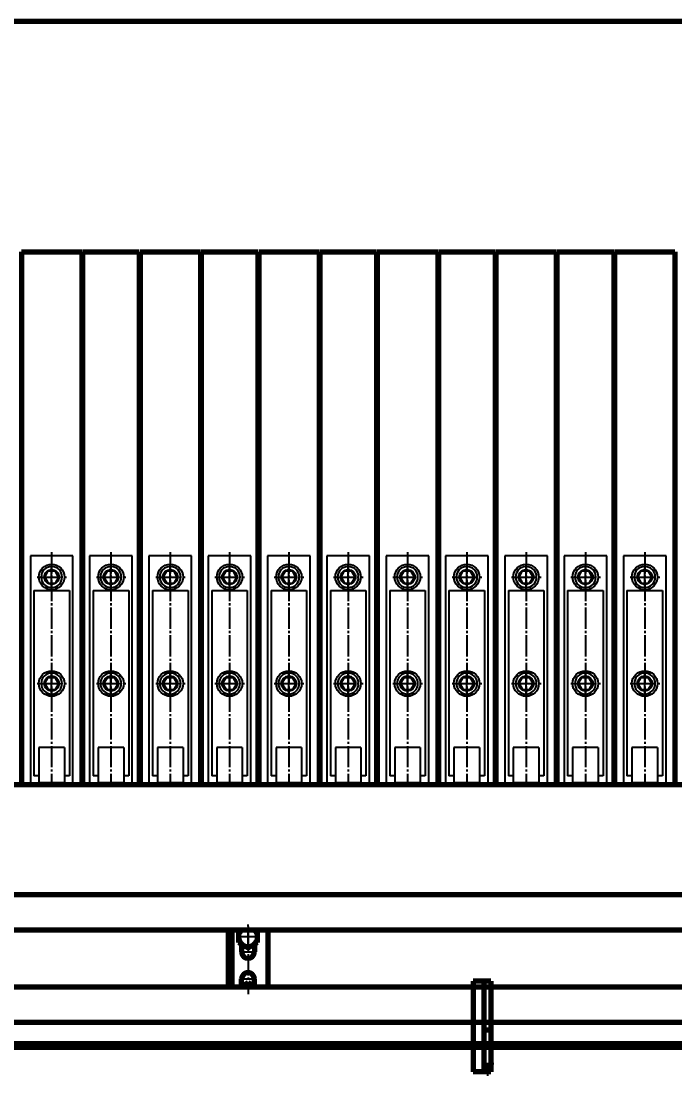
# Model space of a CAD drawing. Header units: millimetres. Extents: x -14850 to 14850, y -10500 to 10500.
# Drawn here: x -3209 to -2288, y 2566 to 4052 of the extents above; entities that cross this region are included whole.
import ezdxf

# ---------------------------------------------------------------- set-up
doc = ezdxf.new("R2010")
doc.units = ezdxf.units.MM
doc.linetypes.add('EB_DASH', pattern=[6, 3, -3])
doc.linetypes.add('EB_DASHDOT', pattern=[39, 30, -3, 3, -3])
for name, color, linetype, lineweight in [('CAXA0', 7, 'Continuous', 70), ('CAXA1', 1, 'EB_DASHDOT', 25), ('CAXA2', 6, 'EB_DASH', 25), ('CAXA4', 3, 'Continuous', 25)]:
    doc.layers.add(name, color=color, linetype=linetype, lineweight=lineweight)
doc.styles.add('标准', font='', dxfattribs={"width": 0.667})
doc.styles.get('标准').set_extended_font_data('NSimSun')
doc.dimstyles.new('标准', dxfattribs={"dimscale": 50, "dimtxt": 3.5, "dimasz": 3, "dimexe": 2, "dimexo": 0, "dimtad": 1, "dimdec": 1, "dimzin": 12, "dimdsep": 46, "dimtxsty": '标准', "dimcen": 0, "dimdle": 4, "dimaunit": 1, "dimazin": 2, "dimtfac": 1, "dimtdec": 3, "dimtmove": 0, "dimatfit": 3, "dimfxl": 0, "dimtolj": 1, "dimtzin": 0, "dimarcsym": 0})

# ---------------------------------------------------------------- blocks, each defined once
blk = doc.blocks.new('CAXBLOCK42', base_point=(-2560, 2639))
at = {"layer": 'CAXA0', "linetype": 'Continuous', "lineweight": 70}
for p, q in [((-2547.4, 2699.6), (-2572.4, 2699.6)), ((-2572.4, 2699.6), (-2572.4, 2571.6)), ((-2557.4, 2699.6), (-2557.4, 2571.6)), ((-2547.4, 2699.6), (-2547.4, 2571.6)), ((-2547.4, 2630.6), (-2557.4, 2630.6)), ((-2547.4, 2571.6), (-2572.4, 2571.6))]:
    blk.add_line(p, q, dxfattribs=at)
at = {"layer": 'CAXA1', "linetype": 'EB_DASHDOT', "lineweight": 25}
for p, q in [((-2560, 2608.6), (-2545.4, 2608.6)), ((-2559.5, 2583.6), (-2543.5, 2583.6))]:
    blk.add_line(p, q, dxfattribs=at)
at = {"layer": 'CAXA1', "color": 1, "linetype": 'EB_DASHDOT', "lineweight": 25}
blk.add_line((-2552.4, 2582.5), (-2552.4, 2566), dxfattribs=at)
blk = doc.blocks.new('CAXBLOCK260', base_point=(-2373.4, 3351.7))
at = {"layer": 'CAXA0', "linetype": 'Continuous', "lineweight": 70}
for p, q in [((-2373.4, 3726.7), (-2288.4, 3726.7)), ((-2373.4, 3726.7), (-2373.4, 2976.7)), ((-2288.4, 3726.7), (-2288.4, 2976.7)), ((-2373.4, 2976.7), (-2288.4, 2976.7))]:
    blk.add_line(p, q, dxfattribs=at)
at = {"layer": 'CAXA2', "color": 6, "linetype": 'Continuous', "lineweight": 25}
for p, q in [((-2360.9, 3298.7), (-2360.9, 2976.7)), ((-2300.9, 3298.7), (-2360.9, 3298.7)), ((-2300.9, 2976.7), (-2300.9, 3298.7)), ((-2330.9, 3250.8), (-2330.9, 3286.5)), ((-2340.7, 3268.7), (-2335.8, 3277.2)), ((-2340.7, 3268.7), (-2335.8, 3260.2)), ((-2335.8, 3277.2), (-2326, 3277.2)), ((-2321.1, 3268.7), (-2326, 3277.2)), ((-2321.1, 3268.7), (-2326, 3277.2)), ((-2321.1, 3268.7), (-2326, 3260.2)), ((-2335.8, 3260.2), (-2326, 3260.2)), ((-2355.9, 3249.7), (-2355.9, 2988.7)), ((-2355.9, 3249.7), (-2305.9, 3249.7)), ((-2305.9, 3249.7), (-2305.9, 2988.7)), ((-2330.9, 3100.8), (-2330.9, 3136.5)), ((-2340.7, 3118.7), (-2335.8, 3127.2)), ((-2335.8, 3127.2), (-2326, 3127.2)), ((-2321.1, 3118.7), (-2326, 3127.2)), ((-2321.1, 3118.7), (-2326, 3127.2)), ((-2340.7, 3118.7), (-2335.8, 3110.2)), ((-2335.8, 3110.2), (-2326, 3110.2)), ((-2321.1, 3118.7), (-2326, 3110.2)), ((-2348.9, 3028.7), (-2348.9, 2978.7)), ((-2312.9, 3028.7), (-2348.9, 3028.7)), ((-2312.9, 3028.7), (-2312.9, 2978.7)), ((-2348.9, 2988.7), (-2355.9, 2988.7)), ((-2305.9, 2988.7), (-2312.9, 2988.7)), ((-2312.9, 2978.7), (-2348.9, 2978.7))]:
    blk.add_line(p, q, dxfattribs=at)
at = {"layer": 'CAXA2', "color": 6, "linetype": 'EB_DASHDOT', "lineweight": 25}
for p, q in [((-2330.9, 3303.7), (-2330.9, 2976.7)), ((-2351.4, 3268.7), (-2309.8, 3268.7)), ((-2351.4, 3118.7), (-2309.8, 3118.7))]:
    blk.add_line(p, q, dxfattribs=at)
at = {"layer": 'CAXA2', "color": 6, "linetype": 'Continuous', "lineweight": 25}
for centre, radius in [((-2330.9, 3268.7), 18), ((-2330.9, 3268.7), 10.5), ((-2330.9, 3268.7), 9.81), ((-2330.9, 3118.7), 18), ((-2330.9, 3118.7), 18), ((-2330.9, 3118.7), 10.5), ((-2330.9, 3118.7), 10.5), ((-2330.9, 3118.7), 9.81)]:
    blk.add_circle(centre, radius, dxfattribs=at)
for centre, start, end in [((-2330.9, 3268.7), 0, 180), ((-2330.9, 3268.7), 180, 0), ((-2330.9, 3118.7), 0, 180), ((-2330.9, 3118.7), 180, 0)]:
    blk.add_arc(centre, 14.8, start, end, dxfattribs=at)
blk = doc.blocks.new('CAXBLOCK261', base_point=(-2269.5, 3358.4))
at = {"layer": 'CAXA0', "linetype": 'Continuous', "lineweight": 70}
for p, q in [((-2454.4, 3726.7), (-2374.4, 3726.7)), ((-2454.4, 3726.7), (-2454.4, 2976.7)), ((-2374.4, 3726.7), (-2374.4, 2976.7)), ((-2454.4, 2976.7), (-2374.4, 2976.7))]:
    blk.add_line(p, q, dxfattribs=at)
at = {"layer": 'CAXA2', "color": 6, "linetype": 'Continuous', "lineweight": 25}
for p, q in [((-2444.4, 3298.7), (-2444.4, 2976.7)), ((-2384.4, 3298.7), (-2444.4, 3298.7)), ((-2384.4, 2976.7), (-2384.4, 3298.7)), ((-2414.4, 3250.8), (-2414.4, 3286.5)), ((-2424.2, 3268.7), (-2419.3, 3277.2)), ((-2424.2, 3268.7), (-2419.3, 3260.2)), ((-2419.3, 3277.2), (-2409.5, 3277.2)), ((-2404.6, 3268.7), (-2409.5, 3277.2)), ((-2404.6, 3268.7), (-2409.5, 3277.2)), ((-2404.6, 3268.7), (-2409.5, 3260.2)), ((-2419.3, 3260.2), (-2409.5, 3260.2)), ((-2439.4, 3249.7), (-2439.4, 2988.7)), ((-2439.4, 3249.7), (-2389.4, 3249.7)), ((-2389.4, 3249.7), (-2389.4, 2988.7)), ((-2414.4, 3100.8), (-2414.4, 3136.5)), ((-2424.2, 3118.7), (-2419.3, 3127.2)), ((-2419.3, 3127.2), (-2409.5, 3127.2)), ((-2404.6, 3118.7), (-2409.5, 3127.2)), ((-2404.6, 3118.7), (-2409.5, 3127.2)), ((-2424.2, 3118.7), (-2419.3, 3110.2)), ((-2419.3, 3110.2), (-2409.5, 3110.2)), ((-2404.6, 3118.7), (-2409.5, 3110.2)), ((-2432.4, 3028.7), (-2432.4, 2978.7)), ((-2396.4, 3028.7), (-2432.4, 3028.7)), ((-2396.4, 3028.7), (-2396.4, 2978.7)), ((-2432.4, 2988.7), (-2439.4, 2988.7)), ((-2389.4, 2988.7), (-2396.4, 2988.7)), ((-2396.4, 2978.7), (-2432.4, 2978.7))]:
    blk.add_line(p, q, dxfattribs=at)
at = {"layer": 'CAXA2', "color": 6, "linetype": 'EB_DASHDOT', "lineweight": 25}
for p, q in [((-2414.4, 3303.7), (-2414.4, 2976.7)), ((-2434.9, 3268.7), (-2393.3, 3268.7)), ((-2434.9, 3118.7), (-2393.3, 3118.7))]:
    blk.add_line(p, q, dxfattribs=at)
at = {"layer": 'CAXA2', "color": 6, "linetype": 'Continuous', "lineweight": 25}
for centre, radius in [((-2414.4, 3268.7), 18), ((-2414.4, 3268.7), 10.5), ((-2414.4, 3268.7), 9.81), ((-2414.4, 3118.7), 18), ((-2414.4, 3118.7), 18), ((-2414.4, 3118.7), 10.5), ((-2414.4, 3118.7), 10.5), ((-2414.4, 3118.7), 9.81)]:
    blk.add_circle(centre, radius, dxfattribs=at)
for centre, start, end in [((-2414.4, 3268.7), 0, 180), ((-2414.4, 3268.7), 180, 0), ((-2414.4, 3118.7), 0, 180), ((-2414.4, 3118.7), 180, 0)]:
    blk.add_arc(centre, 14.8, start, end, dxfattribs=at)
blk = doc.blocks.new('CAXBLOCK262', base_point=(-2540.4, 3351.7))
at = {"layer": 'CAXA0', "linetype": 'Continuous', "lineweight": 70}
for p, q in [((-2540.4, 3726.7), (-2455.4, 3726.7)), ((-2540.4, 3726.7), (-2540.4, 2976.7)), ((-2455.4, 3726.7), (-2455.4, 2976.7)), ((-2540.4, 2976.7), (-2455.4, 2976.7))]:
    blk.add_line(p, q, dxfattribs=at)
at = {"layer": 'CAXA2', "color": 6, "linetype": 'Continuous', "lineweight": 25}
for p, q in [((-2527.9, 3298.7), (-2527.9, 2976.7)), ((-2467.9, 3298.7), (-2527.9, 3298.7)), ((-2467.9, 2976.7), (-2467.9, 3298.7)), ((-2497.9, 3250.8), (-2497.9, 3286.5)), ((-2507.7, 3268.7), (-2502.8, 3277.2)), ((-2507.7, 3268.7), (-2502.8, 3260.2)), ((-2502.8, 3277.2), (-2493, 3277.2)), ((-2488.1, 3268.7), (-2493, 3277.2)), ((-2488.1, 3268.7), (-2493, 3277.2)), ((-2488.1, 3268.7), (-2493, 3260.2)), ((-2502.8, 3260.2), (-2493, 3260.2)), ((-2522.9, 3249.7), (-2522.9, 2988.7)), ((-2522.9, 3249.7), (-2472.9, 3249.7)), ((-2472.9, 3249.7), (-2472.9, 2988.7)), ((-2497.9, 3100.8), (-2497.9, 3136.5)), ((-2507.7, 3118.7), (-2502.8, 3127.2)), ((-2502.8, 3127.2), (-2493, 3127.2)), ((-2488.1, 3118.7), (-2493, 3127.2)), ((-2488.1, 3118.7), (-2493, 3127.2)), ((-2507.7, 3118.7), (-2502.8, 3110.2)), ((-2502.8, 3110.2), (-2493, 3110.2)), ((-2488.1, 3118.7), (-2493, 3110.2)), ((-2515.9, 3028.7), (-2515.9, 2978.7)), ((-2479.9, 3028.7), (-2515.9, 3028.7)), ((-2479.9, 3028.7), (-2479.9, 2978.7)), ((-2515.9, 2988.7), (-2522.9, 2988.7)), ((-2472.9, 2988.7), (-2479.9, 2988.7)), ((-2479.9, 2978.7), (-2515.9, 2978.7))]:
    blk.add_line(p, q, dxfattribs=at)
at = {"layer": 'CAXA2', "color": 6, "linetype": 'EB_DASHDOT', "lineweight": 25}
for p, q in [((-2497.9, 3303.7), (-2497.9, 2976.7)), ((-2518.4, 3268.7), (-2476.8, 3268.7)), ((-2518.4, 3118.7), (-2476.8, 3118.7))]:
    blk.add_line(p, q, dxfattribs=at)
at = {"layer": 'CAXA2', "color": 6, "linetype": 'Continuous', "lineweight": 25}
for centre, radius in [((-2497.9, 3268.7), 18), ((-2497.9, 3268.7), 10.5), ((-2497.9, 3268.7), 9.81), ((-2497.9, 3118.7), 18), ((-2497.9, 3118.7), 18), ((-2497.9, 3118.7), 10.5), ((-2497.9, 3118.7), 10.5), ((-2497.9, 3118.7), 9.81)]:
    blk.add_circle(centre, radius, dxfattribs=at)
for centre, start, end in [((-2497.9, 3268.7), 0, 180), ((-2497.9, 3268.7), 180, 0), ((-2497.9, 3118.7), 0, 180), ((-2497.9, 3118.7), 180, 0)]:
    blk.add_arc(centre, 14.8, start, end, dxfattribs=at)
blk = doc.blocks.new('CAXBLOCK263', base_point=(-2436.5, 3358.4))
at = {"layer": 'CAXA0', "linetype": 'Continuous', "lineweight": 70}
for p, q in [((-2621.4, 3726.7), (-2541.4, 3726.7)), ((-2621.4, 3726.7), (-2621.4, 2976.7)), ((-2541.4, 3726.7), (-2541.4, 2976.7)), ((-2621.4, 2976.7), (-2541.4, 2976.7))]:
    blk.add_line(p, q, dxfattribs=at)
at = {"layer": 'CAXA2', "color": 6, "linetype": 'Continuous', "lineweight": 25}
for p, q in [((-2611.4, 3298.7), (-2611.4, 2976.7)), ((-2551.4, 3298.7), (-2611.4, 3298.7)), ((-2551.4, 2976.7), (-2551.4, 3298.7)), ((-2581.4, 3250.8), (-2581.4, 3286.5)), ((-2591.2, 3268.7), (-2586.3, 3277.2)), ((-2591.2, 3268.7), (-2586.3, 3260.2)), ((-2586.3, 3277.2), (-2576.5, 3277.2)), ((-2571.6, 3268.7), (-2576.5, 3277.2)), ((-2571.6, 3268.7), (-2576.5, 3277.2)), ((-2571.6, 3268.7), (-2576.5, 3260.2)), ((-2586.3, 3260.2), (-2576.5, 3260.2)), ((-2606.4, 3249.7), (-2606.4, 2988.7)), ((-2606.4, 3249.7), (-2556.4, 3249.7)), ((-2556.4, 3249.7), (-2556.4, 2988.7)), ((-2581.4, 3100.8), (-2581.4, 3136.5)), ((-2591.2, 3118.7), (-2586.3, 3127.2)), ((-2586.3, 3127.2), (-2576.5, 3127.2)), ((-2571.6, 3118.7), (-2576.5, 3127.2)), ((-2571.6, 3118.7), (-2576.5, 3127.2)), ((-2591.2, 3118.7), (-2586.3, 3110.2)), ((-2586.3, 3110.2), (-2576.5, 3110.2)), ((-2571.6, 3118.7), (-2576.5, 3110.2)), ((-2599.4, 3028.7), (-2599.4, 2978.7)), ((-2563.4, 3028.7), (-2599.4, 3028.7)), ((-2563.4, 3028.7), (-2563.4, 2978.7)), ((-2599.4, 2988.7), (-2606.4, 2988.7)), ((-2556.4, 2988.7), (-2563.4, 2988.7)), ((-2563.4, 2978.7), (-2599.4, 2978.7))]:
    blk.add_line(p, q, dxfattribs=at)
at = {"layer": 'CAXA2', "color": 6, "linetype": 'EB_DASHDOT', "lineweight": 25}
for p, q in [((-2581.4, 3303.7), (-2581.4, 2976.7)), ((-2601.9, 3268.7), (-2560.3, 3268.7)), ((-2601.9, 3118.7), (-2560.3, 3118.7))]:
    blk.add_line(p, q, dxfattribs=at)
at = {"layer": 'CAXA2', "color": 6, "linetype": 'Continuous', "lineweight": 25}
for centre, radius in [((-2581.4, 3268.7), 18), ((-2581.4, 3268.7), 10.5), ((-2581.4, 3268.7), 9.81), ((-2581.4, 3118.7), 18), ((-2581.4, 3118.7), 18), ((-2581.4, 3118.7), 10.5), ((-2581.4, 3118.7), 10.5), ((-2581.4, 3118.7), 9.81)]:
    blk.add_circle(centre, radius, dxfattribs=at)
for centre, start, end in [((-2581.4, 3268.7), 0, 180), ((-2581.4, 3268.7), 180, 0), ((-2581.4, 3118.7), 0, 180), ((-2581.4, 3118.7), 180, 0)]:
    blk.add_arc(centre, 14.8, start, end, dxfattribs=at)
blk = doc.blocks.new('CAXBLOCK264', base_point=(-2707.4, 3351.7))
at = {"layer": 'CAXA0', "linetype": 'Continuous', "lineweight": 70}
for p, q in [((-2707.4, 3726.7), (-2622.4, 3726.7)), ((-2707.4, 3726.7), (-2707.4, 2976.7)), ((-2622.4, 3726.7), (-2622.4, 2976.7)), ((-2707.4, 2976.7), (-2622.4, 2976.7))]:
    blk.add_line(p, q, dxfattribs=at)
at = {"layer": 'CAXA2', "color": 6, "linetype": 'Continuous', "lineweight": 25}
for p, q in [((-2694.9, 3298.7), (-2694.9, 2976.7)), ((-2634.9, 3298.7), (-2694.9, 3298.7)), ((-2634.9, 2976.7), (-2634.9, 3298.7)), ((-2664.9, 3250.8), (-2664.9, 3286.5)), ((-2674.7, 3268.7), (-2669.8, 3277.2)), ((-2674.7, 3268.7), (-2669.8, 3260.2)), ((-2669.8, 3277.2), (-2660, 3277.2)), ((-2655.1, 3268.7), (-2660, 3277.2)), ((-2655.1, 3268.7), (-2660, 3277.2)), ((-2655.1, 3268.7), (-2660, 3260.2)), ((-2669.8, 3260.2), (-2660, 3260.2)), ((-2689.9, 3249.7), (-2689.9, 2988.7)), ((-2689.9, 3249.7), (-2639.9, 3249.7)), ((-2639.9, 3249.7), (-2639.9, 2988.7)), ((-2664.9, 3100.8), (-2664.9, 3136.5)), ((-2674.7, 3118.7), (-2669.8, 3127.2)), ((-2669.8, 3127.2), (-2660, 3127.2)), ((-2655.1, 3118.7), (-2660, 3127.2)), ((-2655.1, 3118.7), (-2660, 3127.2)), ((-2674.7, 3118.7), (-2669.8, 3110.2)), ((-2669.8, 3110.2), (-2660, 3110.2)), ((-2655.1, 3118.7), (-2660, 3110.2)), ((-2682.9, 3028.7), (-2682.9, 2978.7)), ((-2646.9, 3028.7), (-2682.9, 3028.7)), ((-2646.9, 3028.7), (-2646.9, 2978.7)), ((-2682.9, 2988.7), (-2689.9, 2988.7)), ((-2639.9, 2988.7), (-2646.9, 2988.7)), ((-2646.9, 2978.7), (-2682.9, 2978.7))]:
    blk.add_line(p, q, dxfattribs=at)
at = {"layer": 'CAXA2', "color": 6, "linetype": 'EB_DASHDOT', "lineweight": 25}
for p, q in [((-2664.9, 3303.7), (-2664.9, 2976.7)), ((-2685.4, 3268.7), (-2643.8, 3268.7)), ((-2685.4, 3118.7), (-2643.8, 3118.7))]:
    blk.add_line(p, q, dxfattribs=at)
at = {"layer": 'CAXA2', "color": 6, "linetype": 'Continuous', "lineweight": 25}
for centre, radius in [((-2664.9, 3268.7), 18), ((-2664.9, 3268.7), 10.5), ((-2664.9, 3268.7), 9.81), ((-2664.9, 3118.7), 18), ((-2664.9, 3118.7), 18), ((-2664.9, 3118.7), 10.5), ((-2664.9, 3118.7), 10.5), ((-2664.9, 3118.7), 9.81)]:
    blk.add_circle(centre, radius, dxfattribs=at)
for centre, start, end in [((-2664.9, 3268.7), 0, 180), ((-2664.9, 3268.7), 180, 0), ((-2664.9, 3118.7), 0, 180), ((-2664.9, 3118.7), 180, 0)]:
    blk.add_arc(centre, 14.8, start, end, dxfattribs=at)
blk = doc.blocks.new('CAXBLOCK265', base_point=(-2603.5, 3358.4))
at = {"layer": 'CAXA0', "linetype": 'Continuous', "lineweight": 70}
for p, q in [((-2788.4, 3726.7), (-2708.4, 3726.7)), ((-2788.4, 3726.7), (-2788.4, 2976.7)), ((-2708.4, 3726.7), (-2708.4, 2976.7)), ((-2788.4, 2976.7), (-2708.4, 2976.7))]:
    blk.add_line(p, q, dxfattribs=at)
at = {"layer": 'CAXA2', "color": 6, "linetype": 'Continuous', "lineweight": 25}
for p, q in [((-2778.4, 3298.7), (-2778.4, 2976.7)), ((-2718.4, 3298.7), (-2778.4, 3298.7)), ((-2718.4, 2976.7), (-2718.4, 3298.7)), ((-2748.4, 3250.8), (-2748.4, 3286.5)), ((-2758.2, 3268.7), (-2753.3, 3277.2)), ((-2758.2, 3268.7), (-2753.3, 3260.2)), ((-2753.3, 3277.2), (-2743.5, 3277.2)), ((-2738.6, 3268.7), (-2743.5, 3277.2)), ((-2738.6, 3268.7), (-2743.5, 3277.2)), ((-2738.6, 3268.7), (-2743.5, 3260.2)), ((-2753.3, 3260.2), (-2743.5, 3260.2)), ((-2773.4, 3249.7), (-2773.4, 2988.7)), ((-2773.4, 3249.7), (-2723.4, 3249.7)), ((-2723.4, 3249.7), (-2723.4, 2988.7)), ((-2748.4, 3100.8), (-2748.4, 3136.5)), ((-2758.2, 3118.7), (-2753.3, 3127.2)), ((-2753.3, 3127.2), (-2743.5, 3127.2)), ((-2738.6, 3118.7), (-2743.5, 3127.2)), ((-2738.6, 3118.7), (-2743.5, 3127.2)), ((-2758.2, 3118.7), (-2753.3, 3110.2)), ((-2753.3, 3110.2), (-2743.5, 3110.2)), ((-2738.6, 3118.7), (-2743.5, 3110.2)), ((-2766.4, 3028.7), (-2766.4, 2978.7)), ((-2730.4, 3028.7), (-2766.4, 3028.7)), ((-2730.4, 3028.7), (-2730.4, 2978.7)), ((-2766.4, 2988.7), (-2773.4, 2988.7)), ((-2723.4, 2988.7), (-2730.4, 2988.7)), ((-2730.4, 2978.7), (-2766.4, 2978.7))]:
    blk.add_line(p, q, dxfattribs=at)
at = {"layer": 'CAXA2', "color": 6, "linetype": 'EB_DASHDOT', "lineweight": 25}
for p, q in [((-2748.4, 3303.7), (-2748.4, 2976.7)), ((-2768.9, 3268.7), (-2727.3, 3268.7)), ((-2768.9, 3118.7), (-2727.3, 3118.7))]:
    blk.add_line(p, q, dxfattribs=at)
at = {"layer": 'CAXA2', "color": 6, "linetype": 'Continuous', "lineweight": 25}
for centre, radius in [((-2748.4, 3268.7), 18), ((-2748.4, 3268.7), 10.5), ((-2748.4, 3268.7), 9.81), ((-2748.4, 3118.7), 18), ((-2748.4, 3118.7), 18), ((-2748.4, 3118.7), 10.5), ((-2748.4, 3118.7), 10.5), ((-2748.4, 3118.7), 9.81)]:
    blk.add_circle(centre, radius, dxfattribs=at)
for centre, start, end in [((-2748.4, 3268.7), 0, 180), ((-2748.4, 3268.7), 180, 0), ((-2748.4, 3118.7), 0, 180), ((-2748.4, 3118.7), 180, 0)]:
    blk.add_arc(centre, 14.8, start, end, dxfattribs=at)
blk = doc.blocks.new('CAXBLOCK266', base_point=(-2874.4, 3351.7))
at = {"layer": 'CAXA0', "linetype": 'Continuous', "lineweight": 70}
for p, q in [((-2874.4, 3726.7), (-2789.4, 3726.7)), ((-2874.4, 3726.7), (-2874.4, 2976.7)), ((-2789.4, 3726.7), (-2789.4, 2976.7)), ((-2874.4, 2976.7), (-2789.4, 2976.7))]:
    blk.add_line(p, q, dxfattribs=at)
at = {"layer": 'CAXA2', "color": 6, "linetype": 'Continuous', "lineweight": 25}
for p, q in [((-2861.9, 3298.7), (-2861.9, 2976.7)), ((-2801.9, 3298.7), (-2861.9, 3298.7)), ((-2801.9, 2976.7), (-2801.9, 3298.7)), ((-2831.9, 3250.8), (-2831.9, 3286.5)), ((-2841.7, 3268.7), (-2836.8, 3277.2)), ((-2841.7, 3268.7), (-2836.8, 3260.2)), ((-2836.8, 3277.2), (-2827, 3277.2)), ((-2822.1, 3268.7), (-2827, 3277.2)), ((-2822.1, 3268.7), (-2827, 3277.2)), ((-2822.1, 3268.7), (-2827, 3260.2)), ((-2836.8, 3260.2), (-2827, 3260.2)), ((-2856.9, 3249.7), (-2856.9, 2988.7)), ((-2856.9, 3249.7), (-2806.9, 3249.7)), ((-2806.9, 3249.7), (-2806.9, 2988.7)), ((-2831.9, 3100.8), (-2831.9, 3136.5)), ((-2841.7, 3118.7), (-2836.8, 3127.2)), ((-2836.8, 3127.2), (-2827, 3127.2)), ((-2822.1, 3118.7), (-2827, 3127.2)), ((-2822.1, 3118.7), (-2827, 3127.2)), ((-2841.7, 3118.7), (-2836.8, 3110.2)), ((-2836.8, 3110.2), (-2827, 3110.2)), ((-2822.1, 3118.7), (-2827, 3110.2)), ((-2849.9, 3028.7), (-2849.9, 2978.7)), ((-2813.9, 3028.7), (-2849.9, 3028.7)), ((-2813.9, 3028.7), (-2813.9, 2978.7)), ((-2849.9, 2988.7), (-2856.9, 2988.7)), ((-2806.9, 2988.7), (-2813.9, 2988.7)), ((-2813.9, 2978.7), (-2849.9, 2978.7))]:
    blk.add_line(p, q, dxfattribs=at)
at = {"layer": 'CAXA2', "color": 6, "linetype": 'EB_DASHDOT', "lineweight": 25}
for p, q in [((-2831.9, 3303.7), (-2831.9, 2976.7)), ((-2852.4, 3268.7), (-2810.8, 3268.7)), ((-2852.4, 3118.7), (-2810.8, 3118.7))]:
    blk.add_line(p, q, dxfattribs=at)
at = {"layer": 'CAXA2', "color": 6, "linetype": 'Continuous', "lineweight": 25}
for centre, radius in [((-2831.9, 3268.7), 18), ((-2831.9, 3268.7), 10.5), ((-2831.9, 3268.7), 9.81), ((-2831.9, 3118.7), 18), ((-2831.9, 3118.7), 18), ((-2831.9, 3118.7), 10.5), ((-2831.9, 3118.7), 10.5), ((-2831.9, 3118.7), 9.81)]:
    blk.add_circle(centre, radius, dxfattribs=at)
for centre, start, end in [((-2831.9, 3268.7), 0, 180), ((-2831.9, 3268.7), 180, 0), ((-2831.9, 3118.7), 0, 180), ((-2831.9, 3118.7), 180, 0)]:
    blk.add_arc(centre, 14.8, start, end, dxfattribs=at)
blk = doc.blocks.new('CAXBLOCK267', base_point=(-2770.5, 3358.4))
at = {"layer": 'CAXA0', "linetype": 'Continuous', "lineweight": 70}
for p, q in [((-2955.4, 3726.7), (-2875.4, 3726.7)), ((-2955.4, 3726.7), (-2955.4, 2976.7)), ((-2875.4, 3726.7), (-2875.4, 2976.7)), ((-2955.4, 2976.7), (-2875.4, 2976.7))]:
    blk.add_line(p, q, dxfattribs=at)
at = {"layer": 'CAXA2', "color": 6, "linetype": 'Continuous', "lineweight": 25}
for p, q in [((-2945.4, 3298.7), (-2945.4, 2976.7)), ((-2885.4, 3298.7), (-2945.4, 3298.7)), ((-2885.4, 2976.7), (-2885.4, 3298.7)), ((-2915.4, 3250.8), (-2915.4, 3286.5)), ((-2925.2, 3268.7), (-2920.3, 3277.2)), ((-2925.2, 3268.7), (-2920.3, 3260.2)), ((-2920.3, 3277.2), (-2910.5, 3277.2)), ((-2905.6, 3268.7), (-2910.5, 3277.2)), ((-2905.6, 3268.7), (-2910.5, 3277.2)), ((-2905.6, 3268.7), (-2910.5, 3260.2)), ((-2920.3, 3260.2), (-2910.5, 3260.2)), ((-2940.4, 3249.7), (-2940.4, 2988.7)), ((-2940.4, 3249.7), (-2890.4, 3249.7)), ((-2890.4, 3249.7), (-2890.4, 2988.7)), ((-2915.4, 3100.8), (-2915.4, 3136.5)), ((-2925.2, 3118.7), (-2920.3, 3127.2)), ((-2920.3, 3127.2), (-2910.5, 3127.2)), ((-2905.6, 3118.7), (-2910.5, 3127.2)), ((-2905.6, 3118.7), (-2910.5, 3127.2)), ((-2925.2, 3118.7), (-2920.3, 3110.2)), ((-2920.3, 3110.2), (-2910.5, 3110.2)), ((-2905.6, 3118.7), (-2910.5, 3110.2)), ((-2933.4, 3028.7), (-2933.4, 2978.7)), ((-2897.4, 3028.7), (-2933.4, 3028.7)), ((-2897.4, 3028.7), (-2897.4, 2978.7)), ((-2933.4, 2988.7), (-2940.4, 2988.7)), ((-2890.4, 2988.7), (-2897.4, 2988.7)), ((-2897.4, 2978.7), (-2933.4, 2978.7))]:
    blk.add_line(p, q, dxfattribs=at)
at = {"layer": 'CAXA2', "color": 6, "linetype": 'EB_DASHDOT', "lineweight": 25}
for p, q in [((-2915.4, 3303.7), (-2915.4, 2976.7)), ((-2935.9, 3268.7), (-2894.3, 3268.7)), ((-2935.9, 3118.7), (-2894.3, 3118.7))]:
    blk.add_line(p, q, dxfattribs=at)
at = {"layer": 'CAXA2', "color": 6, "linetype": 'Continuous', "lineweight": 25}
for centre, radius in [((-2915.4, 3268.7), 18), ((-2915.4, 3268.7), 10.5), ((-2915.4, 3268.7), 9.81), ((-2915.4, 3118.7), 18), ((-2915.4, 3118.7), 18), ((-2915.4, 3118.7), 10.5), ((-2915.4, 3118.7), 10.5), ((-2915.4, 3118.7), 9.81)]:
    blk.add_circle(centre, radius, dxfattribs=at)
for centre, start, end in [((-2915.4, 3268.7), 0, 180), ((-2915.4, 3268.7), 180, 0), ((-2915.4, 3118.7), 0, 180), ((-2915.4, 3118.7), 180, 0)]:
    blk.add_arc(centre, 14.8, start, end, dxfattribs=at)
blk = doc.blocks.new('CAXBLOCK268', base_point=(-3041.4, 3351.7))
at = {"layer": 'CAXA0', "linetype": 'Continuous', "lineweight": 70}
for p, q in [((-3041.4, 3726.7), (-2956.4, 3726.7)), ((-3041.4, 3726.7), (-3041.4, 2976.7)), ((-2956.4, 3726.7), (-2956.4, 2976.7)), ((-3041.4, 2976.7), (-2956.4, 2976.7))]:
    blk.add_line(p, q, dxfattribs=at)
at = {"layer": 'CAXA2', "color": 6, "linetype": 'Continuous', "lineweight": 25}
for p, q in [((-3028.9, 3298.7), (-3028.9, 2976.7)), ((-2968.9, 3298.7), (-3028.9, 3298.7)), ((-2968.9, 2976.7), (-2968.9, 3298.7)), ((-2998.9, 3250.8), (-2998.9, 3286.5)), ((-3008.7, 3268.7), (-3003.8, 3277.2)), ((-3008.7, 3268.7), (-3003.8, 3260.2)), ((-3003.8, 3277.2), (-2994, 3277.2)), ((-2989.1, 3268.7), (-2994, 3277.2)), ((-2989.1, 3268.7), (-2994, 3277.2)), ((-2989.1, 3268.7), (-2994, 3260.2)), ((-3003.8, 3260.2), (-2994, 3260.2)), ((-3023.9, 3249.7), (-3023.9, 2988.7)), ((-3023.9, 3249.7), (-2973.9, 3249.7)), ((-2973.9, 3249.7), (-2973.9, 2988.7)), ((-2998.9, 3100.8), (-2998.9, 3136.5)), ((-3008.7, 3118.7), (-3003.8, 3127.2)), ((-3003.8, 3127.2), (-2994, 3127.2)), ((-2989.1, 3118.7), (-2994, 3127.2)), ((-2989.1, 3118.7), (-2994, 3127.2)), ((-3008.7, 3118.7), (-3003.8, 3110.2)), ((-3003.8, 3110.2), (-2994, 3110.2)), ((-2989.1, 3118.7), (-2994, 3110.2)), ((-3016.9, 3028.7), (-3016.9, 2978.7)), ((-2980.9, 3028.7), (-3016.9, 3028.7)), ((-2980.9, 3028.7), (-2980.9, 2978.7)), ((-3016.9, 2988.7), (-3023.9, 2988.7)), ((-2973.9, 2988.7), (-2980.9, 2988.7)), ((-2980.9, 2978.7), (-3016.9, 2978.7))]:
    blk.add_line(p, q, dxfattribs=at)
at = {"layer": 'CAXA2', "color": 6, "linetype": 'EB_DASHDOT', "lineweight": 25}
for p, q in [((-2998.9, 3303.7), (-2998.9, 2976.7)), ((-3019.4, 3268.7), (-2977.8, 3268.7)), ((-3019.4, 3118.7), (-2977.8, 3118.7))]:
    blk.add_line(p, q, dxfattribs=at)
at = {"layer": 'CAXA2', "color": 6, "linetype": 'Continuous', "lineweight": 25}
for centre, radius in [((-2998.9, 3268.7), 18), ((-2998.9, 3268.7), 10.5), ((-2998.9, 3268.7), 9.81), ((-2998.9, 3118.7), 18), ((-2998.9, 3118.7), 18), ((-2998.9, 3118.7), 10.5), ((-2998.9, 3118.7), 10.5), ((-2998.9, 3118.7), 9.81)]:
    blk.add_circle(centre, radius, dxfattribs=at)
for centre, start, end in [((-2998.9, 3268.7), 0, 180), ((-2998.9, 3268.7), 180, 0), ((-2998.9, 3118.7), 0, 180), ((-2998.9, 3118.7), 180, 0)]:
    blk.add_arc(centre, 14.8, start, end, dxfattribs=at)
blk = doc.blocks.new('CAXBLOCK269', base_point=(-2937.5, 3358.4))
at = {"layer": 'CAXA0', "linetype": 'Continuous', "lineweight": 70}
for p, q in [((-3122.4, 3726.7), (-3042.4, 3726.7)), ((-3122.4, 3726.7), (-3122.4, 2976.7)), ((-3042.4, 3726.7), (-3042.4, 2976.7)), ((-3122.4, 2976.7), (-3042.4, 2976.7))]:
    blk.add_line(p, q, dxfattribs=at)
at = {"layer": 'CAXA2', "color": 6, "linetype": 'Continuous', "lineweight": 25}
for p, q in [((-3112.4, 3298.7), (-3112.4, 2976.7)), ((-3052.4, 3298.7), (-3112.4, 3298.7)), ((-3052.4, 2976.7), (-3052.4, 3298.7)), ((-3082.4, 3250.8), (-3082.4, 3286.5)), ((-3092.2, 3268.7), (-3087.3, 3277.2)), ((-3092.2, 3268.7), (-3087.3, 3260.2)), ((-3087.3, 3277.2), (-3077.5, 3277.2)), ((-3072.6, 3268.7), (-3077.5, 3277.2)), ((-3072.6, 3268.7), (-3077.5, 3277.2)), ((-3072.6, 3268.7), (-3077.5, 3260.2)), ((-3087.3, 3260.2), (-3077.5, 3260.2)), ((-3107.4, 3249.7), (-3107.4, 2988.7)), ((-3107.4, 3249.7), (-3057.4, 3249.7)), ((-3057.4, 3249.7), (-3057.4, 2988.7)), ((-3082.4, 3100.8), (-3082.4, 3136.5)), ((-3092.2, 3118.7), (-3087.3, 3127.2)), ((-3087.3, 3127.2), (-3077.5, 3127.2)), ((-3072.6, 3118.7), (-3077.5, 3127.2)), ((-3072.6, 3118.7), (-3077.5, 3127.2)), ((-3092.2, 3118.7), (-3087.3, 3110.2)), ((-3087.3, 3110.2), (-3077.5, 3110.2)), ((-3072.6, 3118.7), (-3077.5, 3110.2)), ((-3100.4, 3028.7), (-3100.4, 2978.7)), ((-3064.4, 3028.7), (-3100.4, 3028.7)), ((-3064.4, 3028.7), (-3064.4, 2978.7)), ((-3100.4, 2988.7), (-3107.4, 2988.7)), ((-3057.4, 2988.7), (-3064.4, 2988.7)), ((-3064.4, 2978.7), (-3100.4, 2978.7))]:
    blk.add_line(p, q, dxfattribs=at)
at = {"layer": 'CAXA2', "color": 6, "linetype": 'EB_DASHDOT', "lineweight": 25}
for p, q in [((-3082.4, 3303.7), (-3082.4, 2976.7)), ((-3102.9, 3268.7), (-3061.3, 3268.7)), ((-3102.9, 3118.7), (-3061.3, 3118.7))]:
    blk.add_line(p, q, dxfattribs=at)
at = {"layer": 'CAXA2', "color": 6, "linetype": 'Continuous', "lineweight": 25}
for centre, radius in [((-3082.4, 3268.7), 18), ((-3082.4, 3268.7), 10.5), ((-3082.4, 3268.7), 9.81), ((-3082.4, 3118.7), 18), ((-3082.4, 3118.7), 18), ((-3082.4, 3118.7), 10.5), ((-3082.4, 3118.7), 10.5), ((-3082.4, 3118.7), 9.81)]:
    blk.add_circle(centre, radius, dxfattribs=at)
for centre, start, end in [((-3082.4, 3268.7), 0, 180), ((-3082.4, 3268.7), 180, 0), ((-3082.4, 3118.7), 0, 180), ((-3082.4, 3118.7), 180, 0)]:
    blk.add_arc(centre, 14.8, start, end, dxfattribs=at)
blk = doc.blocks.new('CAXBLOCK270', base_point=(-3208.4, 3351.7))
at = {"layer": 'CAXA0', "linetype": 'Continuous', "lineweight": 70}
for p, q in [((-3208.4, 3726.7), (-3123.4, 3726.7)), ((-3208.4, 3726.7), (-3208.4, 2976.7)), ((-3123.4, 3726.7), (-3123.4, 2976.7)), ((-3208.4, 2976.7), (-3123.4, 2976.7))]:
    blk.add_line(p, q, dxfattribs=at)
at = {"layer": 'CAXA2', "color": 6, "linetype": 'Continuous', "lineweight": 25}
for p, q in [((-3195.9, 3298.7), (-3195.9, 2976.7)), ((-3135.9, 3298.7), (-3195.9, 3298.7)), ((-3135.9, 2976.7), (-3135.9, 3298.7)), ((-3165.9, 3250.8), (-3165.9, 3286.5)), ((-3175.7, 3268.7), (-3170.8, 3277.2)), ((-3175.7, 3268.7), (-3170.8, 3260.2)), ((-3170.8, 3277.2), (-3161, 3277.2)), ((-3156.1, 3268.7), (-3161, 3277.2)), ((-3156.1, 3268.7), (-3161, 3277.2)), ((-3156.1, 3268.7), (-3161, 3260.2)), ((-3170.8, 3260.2), (-3161, 3260.2)), ((-3190.9, 3249.7), (-3190.9, 2988.7)), ((-3190.9, 3249.7), (-3140.9, 3249.7)), ((-3140.9, 3249.7), (-3140.9, 2988.7)), ((-3165.9, 3100.8), (-3165.9, 3136.5)), ((-3175.7, 3118.7), (-3170.8, 3127.2)), ((-3170.8, 3127.2), (-3161, 3127.2)), ((-3156.1, 3118.7), (-3161, 3127.2)), ((-3156.1, 3118.7), (-3161, 3127.2)), ((-3175.7, 3118.7), (-3170.8, 3110.2)), ((-3170.8, 3110.2), (-3161, 3110.2)), ((-3156.1, 3118.7), (-3161, 3110.2)), ((-3183.9, 3028.7), (-3183.9, 2978.7)), ((-3147.9, 3028.7), (-3183.9, 3028.7)), ((-3147.9, 3028.7), (-3147.9, 2978.7)), ((-3183.9, 2988.7), (-3190.9, 2988.7)), ((-3140.9, 2988.7), (-3147.9, 2988.7)), ((-3147.9, 2978.7), (-3183.9, 2978.7))]:
    blk.add_line(p, q, dxfattribs=at)
at = {"layer": 'CAXA2', "color": 6, "linetype": 'EB_DASHDOT', "lineweight": 25}
for p, q in [((-3165.9, 3303.7), (-3165.9, 2976.7)), ((-3186.4, 3268.7), (-3144.8, 3268.7)), ((-3186.4, 3118.7), (-3144.8, 3118.7))]:
    blk.add_line(p, q, dxfattribs=at)
at = {"layer": 'CAXA2', "color": 6, "linetype": 'Continuous', "lineweight": 25}
for centre, radius in [((-3165.9, 3268.7), 18), ((-3165.9, 3268.7), 10.5), ((-3165.9, 3268.7), 9.81), ((-3165.9, 3118.7), 18), ((-3165.9, 3118.7), 18), ((-3165.9, 3118.7), 10.5), ((-3165.9, 3118.7), 10.5), ((-3165.9, 3118.7), 9.81)]:
    blk.add_circle(centre, radius, dxfattribs=at)
for centre, start, end in [((-3165.9, 3268.7), 0, 180), ((-3165.9, 3268.7), 180, 0), ((-3165.9, 3118.7), 0, 180), ((-3165.9, 3118.7), 180, 0)]:
    blk.add_arc(centre, 14.8, start, end, dxfattribs=at)
blk = doc.blocks.new('*D869')
at = {"layer": 'CAXA4', "linetype": 'Continuous', "lineweight": 25}
for points in [[(-11382.4, 8429.3), (-11232.4, 8448.1), (-11232.4, 8410.6)], [(657.6, 8429.3), (507.6, 8448.1), (507.6, 8410.6)]]:
    blk.add_hatch(color=0, dxfattribs=at).paths.add_polyline_path(points, flags=0)
at = {"layer": 'CAXA4', "color": 0, "linetype": 'Continuous', "lineweight": 25}
for p, q in [((-11382.4, 3016.7), (-11382.4, 8529.3)), ((657.6, 3326.7), (657.6, 8529.3)), ((657.6, 8429.3), (-11382.4, 8429.3))]:
    blk.add_line(p, q, dxfattribs=at)
at = {"layer": 'CAXA4', "color": 0, "linetype": 'Continuous', "lineweight": 25, "insert": (-5597.3, 8700.3), "char_height": 175, "attachment_point": 1, "style": '标准'}
blk.add_mtext('\\fNSimSun|b0|i0|p34;12040', dxfattribs=at)

msp = doc.modelspace()

# ---------------------------------------------------------------- linework, layer by layer
at = {"layer": 'CAXA0'}
for p, q in [((-10717.38, 4051.67), (-1918.4, 4051.67)), ((-8215.48, 2976.67), (-1384.61, 2976.67)), ((-2899.39, 2771.63), (-2902.88, 2769.62)), ((-2902.88, 2769.62), (-2902.88, 2754.03)), ((-2875.88, 2769.62), (-2879.37, 2771.63)), ((-2875.88, 2754.03), (-2875.88, 2769.62)), ((-2902.88, 2754.03), (-2889.38, 2746.24)), ((-2889.38, 2746.24), (-2875.88, 2754.03)), ((-2889.38, 2697.03), (-2898.73, 2691.63)), ((-2880.03, 2691.63), (-2889.38, 2697.03))]:
    msp.add_line(p, q, dxfattribs=at)
at = {"layer": 'CAXA0', "linetype": 'Continuous', "lineweight": 70}
for p, q in [((-3123.38, 3726.67), (-3123.38, 2976.67)), ((-3122.38, 3726.67), (-3122.38, 2976.67)), ((-2956.38, 3726.67), (-2956.38, 2976.67)), ((-2955.38, 3726.67), (-2955.38, 2976.67)), ((-2789.38, 3726.67), (-2789.38, 2976.67)), ((-2788.38, 3726.67), (-2788.38, 2976.67)), ((-2622.38, 3726.67), (-2622.38, 2976.67)), ((-2621.38, 3726.67), (-2621.38, 2976.67)), ((-2455.38, 3726.67), (-2455.38, 2976.67)), ((-2454.38, 3726.67), (-2454.38, 2976.67)), ((-8215.48, 2821.63), (-1448.52, 2821.63)), ((-8215.48, 2771.63), (-1439.32, 2771.63)), ((-8215.48, 2691.63), (-1413.46, 2691.63)), ((-8215.48, 2641.63), (-1396.63, 2641.63))]:
    msp.add_line(p, q, dxfattribs=at)
at = {"layer": 'CAXA0', "color": 7, "linetype": 'Continuous', "lineweight": 70}
for p, q in [((-2917.38, 2771.63), (-2917.38, 2691.63)), ((-2912.38, 2771.63), (-2912.38, 2691.63)), ((-2861.38, 2771.63), (-2861.38, 2691.63)), ((-2917.38, 2748.63), (-2912.38, 2748.63)), ((-2898.38, 2751.76), (-2898.38, 2740.63)), ((-2880.38, 2751.76), (-2880.38, 2740.63)), ((-2898.38, 2691.63), (-2898.38, 2702.63)), ((-2880.38, 2691.63), (-2880.38, 2702.63))]:
    msp.add_line(p, q, dxfattribs=at)
at = {"layer": 'CAXA0', "color": 3, "linetype": 'Continuous', "lineweight": 70}
for p, q in [((-1597.38, 2611.12), (-10676.37, 2611.12)), ((-1597.38, 2606.12), (-10676.37, 2606.12))]:
    msp.add_line(p, q, dxfattribs=at)
at = {"layer": 'CAXA0'}
for centre, start, end in [((-2889.38, 2761.82), 133.40265, 46.59735), ((-2889.38, 2681.44), 49.02, 130.98)]:
    msp.add_arc(centre, 13.5, start, end, dxfattribs=at)
at = {"layer": 'CAXA0', "color": 7, "linetype": 'Continuous', "lineweight": 70}
for centre, start, end in [((-2889.38, 2740.63), 180, 0), ((-2889.38, 2702.63), 0, 180)]:
    msp.add_arc(centre, 9, start, end, dxfattribs=at)
at = {"layer": 'CAXA1', "linetype": 'EB_DASHDOT', "lineweight": 25}
for p, q in [((-2889.38, 2743.24), (-2889.38, 2780.41)), ((-2872.88, 2761.82), (-2905.88, 2761.82))]:
    msp.add_line(p, q, dxfattribs=at)
at = {"layer": 'CAXA1', "color": 1, "linetype": 'EB_DASHDOT', "lineweight": 25}
for p, q in [((-2889.38, 2776.5), (-2889.38, 2681.05)), ((-2900.56, 2740.63), (-2878.42, 2740.63)), ((-2900.56, 2702.63), (-2878.42, 2702.63))]:
    msp.add_line(p, q, dxfattribs=at)

# ---------------------------------------------------------------- block references
at = {"layer": 'CAXA0', "linetype": 'Continuous', "lineweight": 70}
for name, p in [('CAXBLOCK270', (-3208.38, 3351.67)), ('CAXBLOCK269', (-2937.53, 3358.38)), ('CAXBLOCK268', (-3041.38, 3351.67)), ('CAXBLOCK267', (-2770.53, 3358.38)), ('CAXBLOCK266', (-2874.38, 3351.67)), ('CAXBLOCK265', (-2603.53, 3358.38)), ('CAXBLOCK264', (-2707.38, 3351.67)), ('CAXBLOCK263', (-2436.53, 3358.38)), ('CAXBLOCK262', (-2540.38, 3351.67)), ('CAXBLOCK261', (-2269.53, 3358.38)), ('CAXBLOCK260', (-2373.38, 3351.67)), ('CAXBLOCK42', (-2560.02, 2638.97))]:
    msp.add_blockref(name, p, dxfattribs=at)

# ---------------------------------------------------------------- dimensions: what is measured, and where the dimension line sits
at = {"layer": 'CAXA4'}
dim = msp.add_linear_dim(base=(-5362.38, 8429.33), p1=(657.62, 3326.67), p2=(-11382.38, 3016.67), text='\\fNSimSun;12040', dimstyle='标准', dxfattribs=at)
dim.commit()
dim.dimension.update_dxf_attribs({"geometry": '*D869', "text_midpoint": (-5362.38, 8580.46)})

doc.saveas('drawing.dxf')
